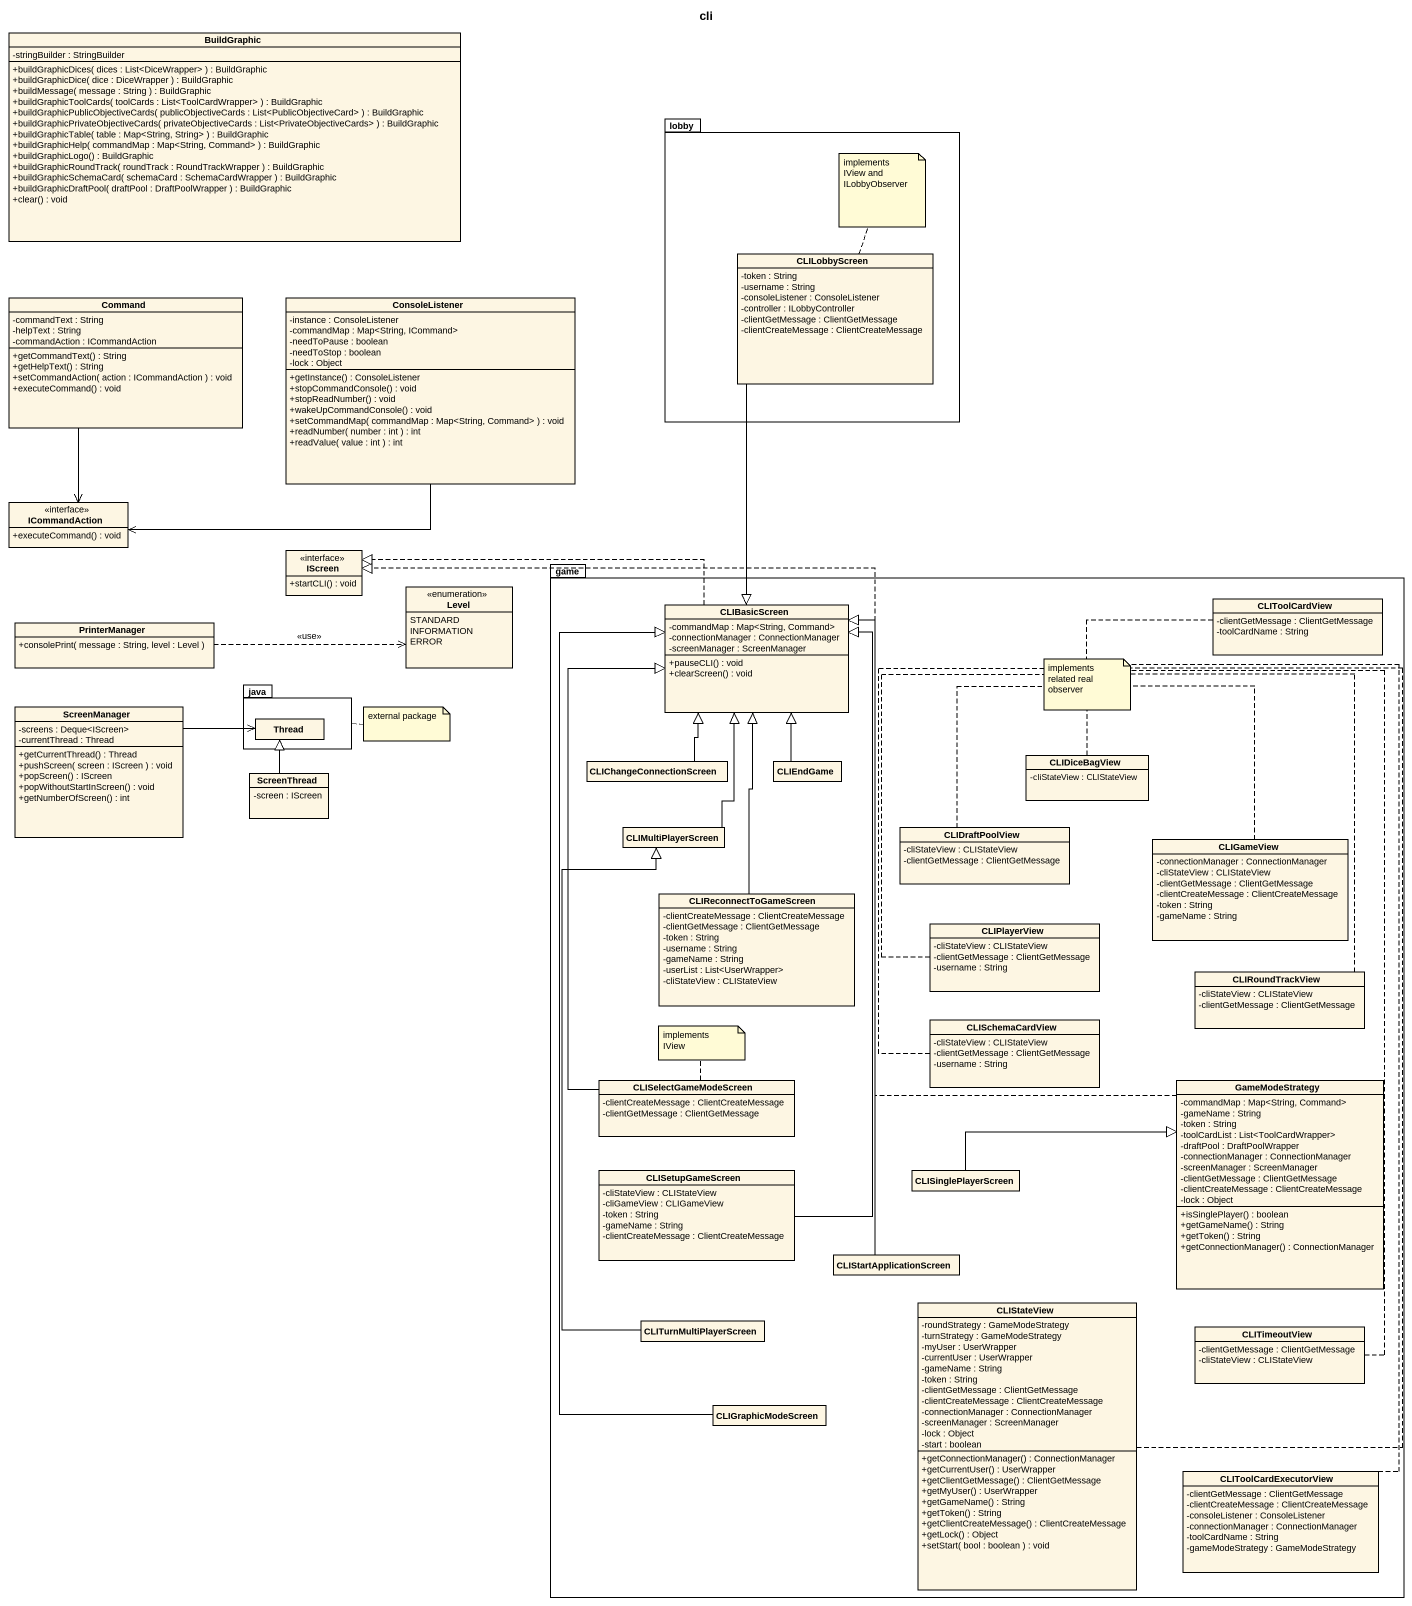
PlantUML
@startuml
title cli
hide circle
hide empty members
skinparam classAttributeIconSize 0
class BuildGraphic {
  -stringBuilder : StringBuilder
  +buildGraphicDices( dices : List<DiceWrapper> ) : BuildGraphic
  +buildGraphicDice( dice : DiceWrapper ) : BuildGraphic
  +buildMessage( message : String ) : BuildGraphic
  +buildGraphicToolCards( toolCards : List<ToolCardWrapper> ) : BuildGraphic
  +buildGraphicPublicObjectiveCards( publicObjectiveCards : List<PublicObjectiveCard> ) : BuildGraphic
  +buildGraphicPrivateObjectiveCards( privateObjectiveCards : List<PrivateObjectiveCards> ) : BuildGraphic
  +buildGraphicTable( table : Map<String, String> ) : BuildGraphic
  +buildGraphicHelp( commandMap : Map<String, Command> ) : BuildGraphic
  +buildGraphicLogo() : BuildGraphic
  +buildGraphicRoundTrack( roundTrack : RoundTrackWrapper ) : BuildGraphic
  +buildGraphicSchemaCard( schemaCard : SchemaCardWrapper ) : BuildGraphic
  +buildGraphicDraftPool( draftPool : DraftPoolWrapper ) : BuildGraphic
  +clear() : void
}
package lobby {
  class CLILobbyScreen {
    -token : String
    -username : String
    -consoleListener : ConsoleListener
    -controller : ILobbyController
    -clientGetMessage : ClientGetMessage
    -clientCreateMessage : ClientCreateMessage
  }
}
class Command {
  -commandText : String
  -helpText : String
  -commandAction : ICommandAction
  +getCommandText() : String
  +getHelpText() : String
  +setCommandAction( action : ICommandAction ) : void
  +executeCommand() : void
}
class ConsoleListener {
  -instance : ConsoleListener
  -commandMap : Map<String, ICommand>
  -needToPause : boolean
  -needToStop : boolean
  -lock : Object
  +getInstance() : ConsoleListener
  +stopCommandConsole() : void
  +stopReadNumber() : void
  +wakeUpCommandConsole() : void
  +setCommandMap( commandMap : Map<String, Command> ) : void
  +readNumber( number : int ) : int
  +readValue( value : int ) : int
}
interface ICommandAction {
  +executeCommand() : void
}
interface IScreen {
  +startCLI() : void
}
package game {
  class CLIBasicScreen {
    -commandMap : Map<String, Command>
    -connectionManager : ConnectionManager
    -screenManager : ScreenManager
    +pauseCLI() : void
    +clearScreen() : void
  }
  class CLIToolCardView {
    -clientGetMessage : ClientGetMessage
    -toolCardName : String
  }
  class CLIChangeConnectionScreen
  class CLIEndGame
  class CLIDiceBagView {
    -cliStateView : CLIStateView
  }
  class CLIMultiPlayerScreen
  class CLIDraftPoolView {
    -cliStateView : CLIStateView
    -clientGetMessage : ClientGetMessage
  }
  class CLIGameView {
    -connectionManager : ConnectionManager
    -cliStateView : CLIStateView
    -clientGetMessage : ClientGetMessage
    -clientCreateMessage : ClientCreateMessage
    -token : String
    -gameName : String
  }
  class CLIReconnectToGameScreen {
    -clientCreateMessage : ClientCreateMessage
    -clientGetMessage : ClientGetMessage
    -token : String
    -username : String
    -gameName : String
    -userList : List<UserWrapper>
    -cliStateView : CLIStateView
  }
  class CLIPlayerView {
    -cliStateView : CLIStateView
    -clientGetMessage : ClientGetMessage
    -username : String
  }
  class CLIRoundTrackView {
    -cliStateView : CLIStateView
    -clientGetMessage : ClientGetMessage
  }
  class CLISchemaCardView {
    -cliStateView : CLIStateView
    -clientGetMessage : ClientGetMessage
    -username : String
  }
  class CLISelectGameModeScreen {
    -clientCreateMessage : ClientCreateMessage
    -clientGetMessage : ClientGetMessage
  }
  class GameModeStrategy {
    -commandMap : Map<String, Command>
    -gameName : String
    -token : String
    -toolCardList : List<ToolCardWrapper>
    -draftPool : DraftPoolWrapper
    -connectionManager : ConnectionManager
    -screenManager : ScreenManager
    -clientGetMessage : ClientGetMessage
    -clientCreateMessage : ClientCreateMessage
    -lock : Object
    +isSinglePlayer() : boolean
    +getGameName() : String
    +getToken() : String
    +getConnectionManager() : ConnectionManager
  }
  class CLISetupGameScreen {
    -cliStateView : CLIStateView
    -cliGameView : CLIGameView
    -token : String
    -gameName : String
    -clientCreateMessage : ClientCreateMessage
  }
  class CLISinglePlayerScreen
  class CLIStartApplicationScreen
  class CLIStateView {
    -roundStrategy : GameModeStrategy
    -turnStrategy : GameModeStrategy
    -myUser : UserWrapper
    -currentUser : UserWrapper
    -gameName : String
    -token : String
    -clientGetMessage : ClientGetMessage
    -clientCreateMessage : ClientCreateMessage
    -connectionManager : ConnectionManager
    -screenManager : ScreenManager
    -lock : Object
    -start : boolean
    +getConnectionManager() : ConnectionManager
    +getCurrentUser() : UserWrapper
    +getClientGetMessage() : ClientGetMessage
    +getMyUser() : UserWrapper
    +getGameName() : String
    +getToken() : String
    +getClientCreateMessage() : ClientCreateMessage
    +getLock() : Object
    +setStart( bool : boolean ) : void
  }
  class CLITurnMultiPlayerScreen
  class CLITimeoutView {
    -clientGetMessage : ClientGetMessage
    -cliStateView : CLIStateView
  }
  class CLIGraphicModeScreen
  class CLIToolCardExecutorView {
    -clientGetMessage : ClientGetMessage
    -clientCreateMessage : ClientCreateMessage
    -consoleListener : ConsoleListener
    -connectionManager : ConnectionManager
    -toolCardName : String
    -gameModeStrategy : GameModeStrategy
  }
}
enum Level {
  STANDARD
  INFORMATION
  ERROR
}
class PrinterManager {
  +consolePrint( message : String, level : Level )
}
package java {
  class Thread
}
class ScreenManager {
  -screens : Deque<IScreen>
  -currentThread : Thread
  +getCurrentThread() : Thread
  +pushScreen( screen : IScreen ) : void
  +popScreen() : IScreen
  +popWithoutStartInScreen() : void
  +getNumberOfScreen() : int
}
class ScreenThread {
  -screen : IScreen
}
CLILobbyScreen --|> CLIBasicScreen
Command --> ICommandAction
ConsoleListener -left-> ICommandAction
CLIBasicScreen .left.|> IScreen
PrinterManager .right.> Level : <<use>>
ScreenManager -right-> Thread
CLIChangeConnectionScreen -up-|> CLIBasicScreen
CLIEndGame -up-|> CLIBasicScreen
ScreenThread -up-|> Thread
CLIMultiPlayerScreen -up-|> CLIBasicScreen
CLIReconnectToGameScreen -up-|> CLIBasicScreen
CLISelectGameModeScreen -up-|> CLIBasicScreen
GameModeStrategy .up.|> IScreen
CLISetupGameScreen -up-|> CLIBasicScreen
CLISinglePlayerScreen -right-|> GameModeStrategy
CLIStartApplicationScreen -up-|> CLIBasicScreen
CLITurnMultiPlayerScreen -up-|> CLIMultiPlayerScreen
CLIGraphicModeScreen -up-|> CLIBasicScreen
note top of CLILobbyScreen : implements IView and ILobbyObserver
note as N2
  implements related real observer
end note
N2 .. CLIDiceBagView
N2 .. CLIDraftPoolView
N2 .. CLIGameView
N2 .. CLIPlayerView
N2 .. CLIRoundTrackView
N2 .. CLISchemaCardView
N2 .. CLIStateView
N2 .. CLITimeoutView
N2 .. CLIToolCardExecutorView
N2 .. CLIToolCardView
note right of java : external package
note top of CLISelectGameModeScreen : implements IView
@enduml
